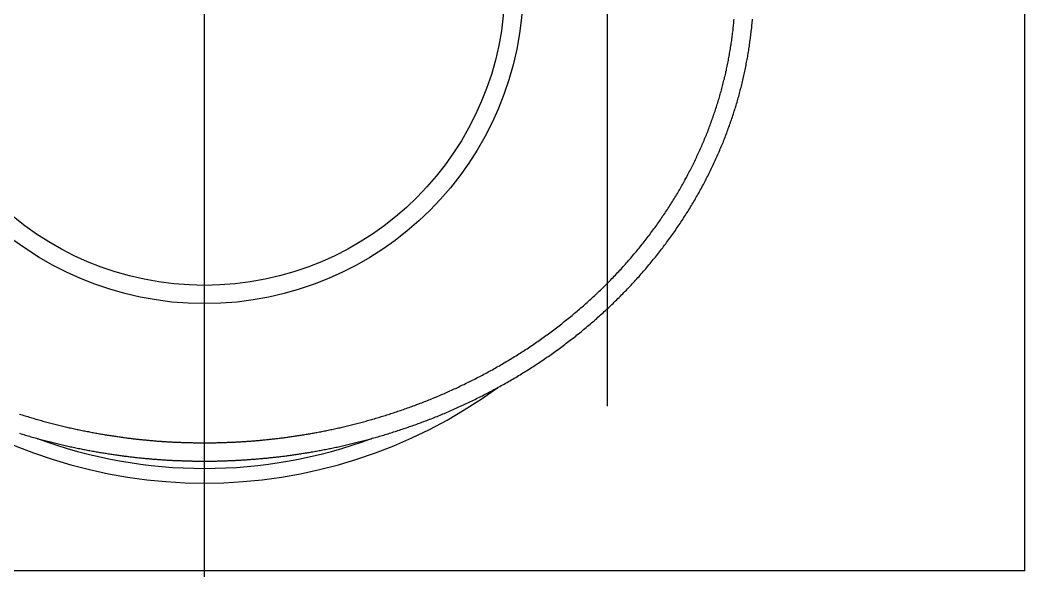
# Model space of a CAD drawing. Extents: x -50.8 to 45.6, y -51.5 to 16.5.
# Drawn here: x 31.87 to 45.58, y -8 to -0.48 of the extents above; entities that cross this region are included whole.
import ezdxf

# ---------------------------------------------------------------- set-up
doc = ezdxf.new("R2010")
doc.units = 0
doc.linetypes.add('CENTER', pattern=[50.8, 31.75, -6.35, 6.35, -6.35])
doc.linetypes.add('DASHED', pattern=[19.05, 12.7, -6.35])
doc.layers.get('0').update_dxf_attribs({"linetype": 'CONTINUOUS'})
doc.layers.add('CENTER', color=1, linetype='CENTER')

msp = doc.modelspace()

# ---------------------------------------------------------------- linework, layer by layer
at = {"color": 3, "linetype": 'DASHED'}
msp.add_line((39.884, -24.8), (39.884, 8.2), dxfattribs=at)
at = {"color": 7, "linetype": 'CONTINUOUS'}
for q in [(45.584, 8), (23.184, -8)]:
    msp.add_line((45.584, -8), q, dxfattribs=at)
at = {"color": 7}
for points in [[(34.384, -6.25, 0), (34.397, -6.25, 0), (34.41, -6.25, 0), (34.424, -6.25, 0), (34.437, -6.25, 0), (34.45, -6.25, 0), (34.463, -6.25, 0), (34.476, -6.25, 0), (34.489, -6.249, 0), (34.502, -6.249, 0), (34.515, -6.249, 0), (34.528, -6.249, 0), (34.541, -6.249, 0), (34.555, -6.248, 0), (34.568, -6.248, 0), (34.581, -6.248, 0), (34.594, -6.247, 0), (34.607, -6.247, 0), (34.62, -6.247, 0), (34.633, -6.246, 0), (34.646, -6.246, 0), (34.66, -6.246, 0), (34.673, -6.245, 0), (34.686, -6.245, 0), (34.699, -6.244, 0), (34.712, -6.244, 0), (34.725, -6.243, 0), (34.739, -6.243, 0), (34.752, -6.242, 0), (34.765, -6.242, 0), (34.778, -6.241, 0), (34.791, -6.24, 0), (34.805, -6.24, 0), (34.818, -6.239, 0), (34.831, -6.238, 0), (34.845, -6.238, 0), (34.858, -6.237, 0), (34.871, -6.236, 0), (34.885, -6.235, 0), (34.898, -6.234, 0), (34.911, -6.234, 0), (34.925, -6.233, 0), (34.938, -6.232, 0), (34.952, -6.231, 0), (34.965, -6.23, 0), (34.979, -6.229, 0), (34.992, -6.228, 0), (35.006, -6.227, 0), (35.02, -6.226, 0), (35.033, -6.225, 0), (35.047, -6.224, 0), (35.061, -6.223, 0), (35.075, -6.222, 0), (35.088, -6.22, 0), (35.102, -6.219, 0), (35.116, -6.218, 0), (35.13, -6.217, 0), (35.144, -6.216, 0), (35.158, -6.214, 0), (35.172, -6.213, 0), (35.186, -6.212, 0), (35.2, -6.21, 0), (35.214, -6.209, 0), (35.228, -6.207, 0), (35.242, -6.206, 0), (35.257, -6.205, 0), (35.271, -6.203, 0), (35.285, -6.202, 0), (35.299, -6.2, 0), (35.314, -6.198, 0), (35.328, -6.197, 0), (35.343, -6.195, 0), (35.357, -6.193, 0), (35.372, -6.192, 0), (35.387, -6.19, 0), (35.401, -6.188, 0), (35.416, -6.186, 0), (35.431, -6.184, 0), (35.446, -6.183, 0), (35.461, -6.181, 0), (35.475, -6.179, 0), (35.49, -6.177, 0), (35.506, -6.175, 0), (35.521, -6.173, 0), (35.536, -6.171, 0), (35.551, -6.168, 0), (35.566, -6.166, 0), (35.582, -6.164, 0), (35.597, -6.162, 0), (35.613, -6.16, 0), (35.628, -6.157, 0), (35.644, -6.155, 0), (35.66, -6.152, 0), (35.675, -6.15, 0), (35.691, -6.148, 0), (35.707, -6.145, 0), (35.723, -6.142, 0), (35.739, -6.14, 0), (35.755, -6.137, 0), (35.771, -6.134, 0), (35.788, -6.132, 0), (35.804, -6.129, 0), (35.82, -6.126, 0), (35.837, -6.123, 0), (35.853, -6.12, 0), (35.87, -6.117, 0), (35.886, -6.114, 0), (35.903, -6.111, 0), (35.919, -6.108, 0), (35.936, -6.105, 0), (35.953, -6.102, 0), (35.97, -6.099, 0), (35.987, -6.095, 0), (36.004, -6.092, 0), (36.021, -6.089, 0), (36.038, -6.085, 0), (36.055, -6.082, 0), (36.072, -6.078, 0), (36.09, -6.074, 0), (36.107, -6.071, 0), (36.124, -6.067, 0), (36.142, -6.063, 0), (36.159, -6.06, 0), (36.177, -6.056, 0), (36.194, -6.052, 0), (36.212, -6.048, 0), (36.23, -6.044, 0), (36.248, -6.04, 0), (36.265, -6.036, 0), (36.283, -6.032, 0), (36.301, -6.027, 0), (36.319, -6.023, 0), (36.337, -6.019, 0), (36.355, -6.014, 0), (36.373, -6.01, 0), (36.391, -6.006, 0), (36.409, -6.001, 0), (36.427, -5.996, 0), (36.445, -5.992, 0), (36.463, -5.987, 0), (36.481, -5.982, 0), (36.5, -5.978, 0), (36.518, -5.973, 0), (36.536, -5.968, 0), (36.555, -5.963, 0), (36.573, -5.958, 0), (36.592, -5.953, 0), (36.61, -5.948, 0), (36.629, -5.942, 0), (36.647, -5.937, 0), (36.666, -5.932, 0), (36.684, -5.927, 0), (36.703, -5.921, 0), (36.721, -5.916, 0), (36.74, -5.91, 0), (36.759, -5.905, 0), (36.778, -5.899, 0), (36.796, -5.893, 0), (36.815, -5.887, 0), (36.834, -5.882, 0), (36.853, -5.876, 0), (36.872, -5.87, 0), (36.891, -5.864, 0), (36.909, -5.858, 0), (36.928, -5.852, 0), (36.947, -5.846, 0), (36.966, -5.839, 0), (36.985, -5.833, 0), (37.004, -5.827, 0), (37.023, -5.82, 0), (37.042, -5.814, 0), (37.061, -5.808, 0), (37.081, -5.801, 0), (37.1, -5.794, 0), (37.119, -5.788, 0), (37.138, -5.781, 0), (37.157, -5.774, 0), (37.176, -5.767, 0), (37.195, -5.76, 0), (37.215, -5.753, 0), (37.234, -5.746, 0), (37.253, -5.739, 0), (37.272, -5.732, 0), (37.291, -5.725, 0), (37.311, -5.718, 0), (37.33, -5.71, 0), (37.349, -5.703, 0), (37.368, -5.695, 0), (37.388, -5.688, 0), (37.407, -5.68, 0), (37.426, -5.673, 0), (37.446, -5.665, 0), (37.465, -5.657, 0), (37.484, -5.649, 0), (37.504, -5.641, 0), (37.523, -5.634, 0), (37.542, -5.626, 0), (37.561, -5.617, 0), (37.581, -5.609, 0), (37.6, -5.601, 0), (37.619, -5.593, 0), (37.639, -5.584, 0), (37.658, -5.576, 0), (37.677, -5.568, 0), (37.697, -5.559, 0), (37.716, -5.55, 0), (37.735, -5.542, 0), (37.755, -5.533, 0), (37.774, -5.524, 0), (37.793, -5.515, 0), (37.813, -5.507, 0), (37.832, -5.498, 0), (37.851, -5.489, 0), (37.871, -5.479, 0), (37.89, -5.47, 0), (37.909, -5.461, 0), (37.929, -5.452, 0), (37.948, -5.442, 0), (37.967, -5.433, 0), (37.986, -5.423, 0), (38.006, -5.414, 0), (38.025, -5.404, 0), (38.044, -5.394, 0), (38.064, -5.385, 0), (38.083, -5.375, 0), (38.102, -5.365, 0), (38.121, -5.355, 0), (38.141, -5.345, 0), (38.16, -5.335, 0), (38.179, -5.325, 0), (38.199, -5.314, 0), (38.218, -5.304, 0), (38.237, -5.294, 0), (38.256, -5.283, 0), (38.275, -5.273, 0), (38.294, -5.262, 0), (38.314, -5.252, 0), (38.333, -5.241, 0), (38.352, -5.23, 0), (38.371, -5.219, 0), (38.39, -5.208, 0), (38.409, -5.198, 0), (38.428, -5.187, 0), (38.447, -5.175, 0), (38.466, -5.164, 0), (38.485, -5.153, 0), (38.504, -5.142, 0), (38.523, -5.131, 0), (38.542, -5.119, 0), (38.561, -5.108, 0), (38.58, -5.096, 0), (38.599, -5.085, 0), (38.618, -5.073, 0), (38.637, -5.061, 0), (38.656, -5.049, 0), (38.674, -5.037, 0), (38.693, -5.026, 0), (38.712, -5.014, 0), (38.731, -5.002, 0), (38.749, -4.989, 0), (38.768, -4.977, 0), (38.787, -4.965, 0), (38.805, -4.953, 0), (38.824, -4.94, 0), (38.842, -4.928, 0), (38.861, -4.915, 0), (38.88, -4.903, 0), (38.898, -4.89, 0), (38.916, -4.878, 0), (38.935, -4.865, 0), (38.953, -4.852, 0), (38.972, -4.839, 0), (38.99, -4.826, 0), (39.008, -4.813, 0), (39.026, -4.8, 0), (39.045, -4.787, 0), (39.063, -4.774, 0), (39.081, -4.76, 0), (39.099, -4.747, 0), (39.117, -4.734, 0), (39.135, -4.72, 0), (39.153, -4.707, 0), (39.171, -4.693, 0), (39.189, -4.679, 0), (39.207, -4.666, 0), (39.225, -4.652, 0), (39.243, -4.638, 0), (39.26, -4.624, 0), (39.278, -4.61, 0), (39.296, -4.596, 0), (39.313, -4.582, 0), (39.331, -4.568, 0), (39.349, -4.554, 0), (39.366, -4.54, 0), (39.383, -4.525, 0), (39.401, -4.511, 0), (39.418, -4.497, 0), (39.436, -4.482, 0), (39.453, -4.468, 0), (39.47, -4.453, 0), (39.487, -4.438, 0), (39.504, -4.424, 0), (39.522, -4.409, 0), (39.538, -4.394, 0), (39.556, -4.379, 0), (39.572, -4.364, 0), (39.589, -4.349, 0), (39.606, -4.334, 0), (39.623, -4.319, 0), (39.64, -4.304, 0), (39.656, -4.289, 0), (39.673, -4.274, 0), (39.69, -4.259, 0), (39.706, -4.243, 0), (39.723, -4.228, 0), (39.739, -4.212, 0), (39.755, -4.197, 0), (39.772, -4.181, 0), (39.788, -4.166, 0), (39.804, -4.15, 0), (39.82, -4.134, 0), (39.836, -4.119, 0), (39.852, -4.103, 0), (39.868, -4.087, 0), (39.884, -4.071, 0), (39.9, -4.055, 0), (39.916, -4.039, 0), (39.931, -4.023, 0), (39.947, -4.007, 0), (39.963, -3.991, 0), (39.978, -3.975, 0), (39.994, -3.959, 0), (40.009, -3.942, 0), (40.024, -3.926, 0), (40.04, -3.91, 0), (40.055, -3.893, 0), (40.07, -3.877, 0), (40.085, -3.86, 0), (40.1, -3.844, 0), (40.115, -3.827, 0), (40.13, -3.811, 0), (40.145, -3.794, 0), (40.16, -3.777, 0), (40.174, -3.76, 0), (40.189, -3.744, 0), (40.203, -3.727, 0), (40.218, -3.71, 0), (40.232, -3.693, 0), (40.246, -3.676, 0), (40.261, -3.659, 0), (40.275, -3.642, 0), (40.289, -3.625, 0), (40.303, -3.608, 0), (40.317, -3.591, 0), (40.331, -3.574, 0), (40.345, -3.557, 0), (40.359, -3.539, 0), (40.372, -3.522, 0), (40.386, -3.505, 0), (40.4, -3.488, 0), (40.413, -3.47, 0), (40.426, -3.453, 0), (40.44, -3.435, 0), (40.453, -3.418, 0), (40.466, -3.401, 0), (40.479, -3.383, 0), (40.492, -3.365, 0), (40.505, -3.348, 0), (40.518, -3.33, 0), (40.531, -3.313, 0), (40.544, -3.295, 0), (40.557, -3.277, 0), (40.569, -3.26, 0), (40.582, -3.242, 0), (40.594, -3.224, 0), (40.607, -3.206, 0), (40.619, -3.188, 0), (40.631, -3.171, 0), (40.643, -3.153, 0), (40.656, -3.135, 0), (40.668, -3.117, 0), (40.679, -3.099, 0), (40.691, -3.081, 0), (40.703, -3.063, 0), (40.715, -3.045, 0), (40.727, -3.027, 0), (40.738, -3.009, 0), (40.75, -2.991, 0), (40.761, -2.973, 0), (40.772, -2.955, 0), (40.784, -2.936, 0), (40.795, -2.918, 0), (40.806, -2.9, 0), (40.817, -2.882, 0), (40.828, -2.864, 0), (40.839, -2.845, 0), (40.849, -2.827, 0), (40.86, -2.809, 0), (40.871, -2.791, 0), (40.882, -2.772, 0), (40.892, -2.754, 0), (40.902, -2.736, 0), (40.913, -2.717, 0), (40.923, -2.699, 0), (40.933, -2.68, 0), (40.943, -2.662, 0), (40.953, -2.643, 0), (40.963, -2.625, 0), (40.973, -2.607, 0), (40.983, -2.588, 0), (40.993, -2.569, 0), (41.002, -2.551, 0), (41.012, -2.532, 0), (41.022, -2.514, 0), (41.031, -2.495, 0), (41.04, -2.477, 0), (41.05, -2.458, 0), (41.059, -2.439, 0), (41.068, -2.421, 0), (41.077, -2.402, 0), (41.086, -2.383, 0), (41.095, -2.365, 0), (41.104, -2.346, 0), (41.112, -2.327, 0), (41.121, -2.308, 0), (41.13, -2.29, 0), (41.138, -2.271, 0), (41.147, -2.252, 0), (41.155, -2.233, 0), (41.163, -2.214, 0), (41.172, -2.196, 0), (41.18, -2.177, 0), (41.188, -2.158, 0), (41.196, -2.139, 0), (41.204, -2.12, 0), (41.212, -2.101, 0), (41.22, -2.082, 0), (41.227, -2.063, 0), (41.235, -2.045, 0), (41.243, -2.026, 0), (41.25, -2.007, 0), (41.258, -1.988, 0), (41.265, -1.969, 0), (41.272, -1.95, 0), (41.279, -1.931, 0), (41.286, -1.912, 0), (41.294, -1.893, 0), (41.301, -1.874, 0), (41.307, -1.854, 0), (41.314, -1.835, 0), (41.321, -1.816, 0), (41.328, -1.797, 0), (41.334, -1.778, 0), (41.341, -1.759, 0), (41.347, -1.74, 0), (41.354, -1.721, 0), (41.36, -1.702, 0), (41.366, -1.683, 0), (41.373, -1.663, 0), (41.379, -1.644, 0), (41.385, -1.625, 0), (41.391, -1.606, 0), (41.397, -1.587, 0), (41.402, -1.567, 0), (41.408, -1.548, 0), (41.414, -1.529, 0), (41.419, -1.51, 0), (41.425, -1.491, 0), (41.43, -1.471, 0), (41.436, -1.452, 0), (41.441, -1.433, 0), (41.446, -1.414, 0), (41.451, -1.394, 0), (41.456, -1.375, 0), (41.462, -1.356, 0), (41.466, -1.336, 0), (41.471, -1.317, 0), (41.476, -1.298, 0), (41.481, -1.279, 0), (41.485, -1.259, 0), (41.49, -1.24, 0), (41.495, -1.221, 0), (41.499, -1.201, 0), (41.503, -1.182, 0), (41.508, -1.163, 0), (41.512, -1.143, 0), (41.516, -1.124, 0), (41.52, -1.105, 0), (41.524, -1.085, 0), (41.528, -1.066, 0), (41.532, -1.046, 0), (41.536, -1.027, 0), (41.539, -1.008, 0), (41.543, -0.988, 0), (41.547, -0.969, 0), (41.55, -0.949, 0), (41.553, -0.93, 0), (41.557, -0.911, 0), (41.56, -0.891, 0), (41.563, -0.872, 0), (41.566, -0.852, 0), (41.569, -0.833, 0), (41.572, -0.813, 0), (41.575, -0.794, 0), (41.578, -0.775, 0), (41.581, -0.755, 0), (41.584, -0.736, 0), (41.586, -0.716, 0), (41.589, -0.697, 0), (41.592, -0.677, 0), (41.594, -0.658, 0), (41.596, -0.638, 0), (41.599, -0.619, 0), (41.601, -0.599, 0), (41.603, -0.58, 0), (41.605, -0.561, 0), (41.607, -0.541, 0), (41.609, -0.522, 0), (41.611, -0.502, 0), (41.612, -0.483, 0), (41.614, -0.463, 0)], [(34.384, -6.5, 0), (34.398, -6.5, 0), (34.411, -6.5, 0), (34.425, -6.5, 0), (34.438, -6.5, 0), (34.452, -6.5, 0), (34.465, -6.5, 0), (34.479, -6.5, 0), (34.492, -6.499, 0), (34.506, -6.499, 0), (34.519, -6.499, 0), (34.533, -6.499, 0), (34.546, -6.499, 0), (34.56, -6.498, 0), (34.573, -6.498, 0), (34.587, -6.498, 0), (34.6, -6.497, 0), (34.614, -6.497, 0), (34.627, -6.497, 0), (34.641, -6.496, 0), (34.654, -6.496, 0), (34.668, -6.495, 0), (34.681, -6.495, 0), (34.695, -6.495, 0), (34.708, -6.494, 0), (34.722, -6.494, 0), (34.736, -6.493, 0), (34.749, -6.492, 0), (34.763, -6.492, 0), (34.776, -6.491, 0), (34.79, -6.491, 0), (34.804, -6.49, 0), (34.817, -6.489, 0), (34.831, -6.489, 0), (34.845, -6.488, 0), (34.858, -6.487, 0), (34.872, -6.486, 0), (34.886, -6.486, 0), (34.9, -6.485, 0), (34.913, -6.484, 0), (34.927, -6.483, 0), (34.941, -6.482, 0), (34.955, -6.481, 0), (34.969, -6.48, 0), (34.983, -6.479, 0), (34.997, -6.478, 0), (35.011, -6.477, 0), (35.025, -6.476, 0), (35.039, -6.475, 0), (35.053, -6.474, 0), (35.067, -6.473, 0), (35.081, -6.472, 0), (35.095, -6.471, 0), (35.109, -6.47, 0), (35.123, -6.468, 0), (35.138, -6.467, 0), (35.152, -6.466, 0), (35.166, -6.465, 0), (35.181, -6.463, 0), (35.195, -6.462, 0), (35.21, -6.461, 0), (35.224, -6.459, 0), (35.239, -6.458, 0), (35.253, -6.456, 0), (35.268, -6.455, 0), (35.282, -6.453, 0), (35.297, -6.452, 0), (35.312, -6.45, 0), (35.327, -6.448, 0), (35.342, -6.447, 0), (35.356, -6.445, 0), (35.371, -6.443, 0), (35.386, -6.442, 0), (35.401, -6.44, 0), (35.416, -6.438, 0), (35.432, -6.436, 0), (35.447, -6.434, 0), (35.462, -6.433, 0), (35.477, -6.431, 0), (35.493, -6.429, 0), (35.508, -6.427, 0), (35.523, -6.425, 0), (35.539, -6.422, 0), (35.555, -6.42, 0), (35.57, -6.418, 0), (35.586, -6.416, 0), (35.602, -6.414, 0), (35.617, -6.412, 0), (35.633, -6.409, 0), (35.649, -6.407, 0), (35.665, -6.404, 0), (35.681, -6.402, 0), (35.698, -6.4, 0), (35.714, -6.397, 0), (35.73, -6.394, 0), (35.747, -6.392, 0), (35.763, -6.389, 0), (35.779, -6.387, 0), (35.796, -6.384, 0), (35.813, -6.381, 0), (35.829, -6.378, 0), (35.846, -6.375, 0), (35.863, -6.372, 0), (35.88, -6.369, 0), (35.897, -6.366, 0), (35.914, -6.363, 0), (35.931, -6.36, 0), (35.948, -6.357, 0), (35.965, -6.354, 0), (35.983, -6.351, 0), (36, -6.347, 0), (36.017, -6.344, 0), (36.035, -6.341, 0), (36.052, -6.337, 0), (36.07, -6.334, 0), (36.088, -6.33, 0), (36.105, -6.327, 0), (36.123, -6.323, 0), (36.141, -6.319, 0), (36.159, -6.315, 0), (36.177, -6.312, 0), (36.195, -6.308, 0), (36.213, -6.304, 0), (36.231, -6.3, 0), (36.249, -6.296, 0), (36.267, -6.292, 0), (36.285, -6.288, 0), (36.303, -6.284, 0), (36.322, -6.279, 0), (36.34, -6.275, 0), (36.358, -6.271, 0), (36.377, -6.266, 0), (36.395, -6.262, 0), (36.414, -6.257, 0), (36.432, -6.253, 0), (36.451, -6.248, 0), (36.47, -6.243, 0), (36.488, -6.239, 0), (36.507, -6.234, 0), (36.526, -6.229, 0), (36.544, -6.224, 0), (36.563, -6.219, 0), (36.582, -6.214, 0), (36.601, -6.209, 0), (36.62, -6.204, 0), (36.639, -6.199, 0), (36.658, -6.194, 0), (36.677, -6.188, 0), (36.696, -6.183, 0), (36.715, -6.178, 0), (36.734, -6.172, 0), (36.754, -6.167, 0), (36.773, -6.161, 0), (36.792, -6.155, 0), (36.811, -6.15, 0), (36.831, -6.144, 0), (36.85, -6.138, 0), (36.869, -6.132, 0), (36.889, -6.126, 0), (36.908, -6.12, 0), (36.927, -6.114, 0), (36.947, -6.108, 0), (36.966, -6.102, 0), (36.986, -6.096, 0), (37.005, -6.09, 0), (37.025, -6.083, 0), (37.044, -6.077, 0), (37.064, -6.07, 0), (37.084, -6.064, 0), (37.103, -6.057, 0), (37.123, -6.051, 0), (37.142, -6.044, 0), (37.162, -6.037, 0), (37.182, -6.03, 0), (37.202, -6.024, 0), (37.221, -6.017, 0), (37.241, -6.01, 0), (37.261, -6.003, 0), (37.281, -5.995, 0), (37.3, -5.988, 0), (37.32, -5.981, 0), (37.34, -5.974, 0), (37.36, -5.966, 0), (37.38, -5.959, 0), (37.4, -5.951, 0), (37.419, -5.944, 0), (37.439, -5.936, 0), (37.459, -5.928, 0), (37.479, -5.921, 0), (37.499, -5.913, 0), (37.519, -5.905, 0), (37.539, -5.897, 0), (37.559, -5.889, 0), (37.579, -5.881, 0), (37.599, -5.873, 0), (37.618, -5.864, 0), (37.638, -5.856, 0), (37.658, -5.848, 0), (37.678, -5.839, 0), (37.698, -5.831, 0), (37.718, -5.822, 0), (37.738, -5.814, 0), (37.758, -5.805, 0), (37.778, -5.796, 0), (37.798, -5.788, 0), (37.818, -5.779, 0), (37.838, -5.77, 0), (37.858, -5.761, 0), (37.878, -5.752, 0), (37.898, -5.743, 0), (37.918, -5.733, 0), (37.938, -5.724, 0), (37.958, -5.715, 0), (37.977, -5.705, 0), (37.998, -5.696, 0), (38.017, -5.686, 0), (38.037, -5.677, 0), (38.057, -5.667, 0), (38.077, -5.657, 0), (38.097, -5.647, 0), (38.117, -5.638, 0), (38.137, -5.628, 0), (38.157, -5.618, 0), (38.177, -5.607, 0), (38.197, -5.597, 0), (38.217, -5.587, 0), (38.237, -5.577, 0), (38.257, -5.566, 0), (38.276, -5.556, 0), (38.296, -5.546, 0), (38.316, -5.535, 0), (38.336, -5.524, 0), (38.356, -5.514, 0), (38.376, -5.503, 0), (38.395, -5.492, 0), (38.415, -5.481, 0), (38.435, -5.47, 0), (38.455, -5.459, 0), (38.475, -5.448, 0), (38.494, -5.437, 0), (38.514, -5.426, 0), (38.534, -5.414, 0), (38.554, -5.403, 0), (38.573, -5.391, 0), (38.593, -5.38, 0), (38.613, -5.368, 0), (38.632, -5.357, 0), (38.652, -5.345, 0), (38.672, -5.333, 0), (38.691, -5.321, 0), (38.711, -5.309, 0), (38.73, -5.297, 0), (38.75, -5.285, 0), (38.769, -5.273, 0), (38.789, -5.261, 0), (38.808, -5.249, 0), (38.828, -5.236, 0), (38.847, -5.224, 0), (38.866, -5.212, 0), (38.886, -5.199, 0), (38.905, -5.186, 0), (38.924, -5.174, 0), (38.944, -5.161, 0), (38.963, -5.148, 0), (38.982, -5.135, 0), (39.001, -5.122, 0), (39.02, -5.109, 0), (39.039, -5.096, 0), (39.059, -5.083, 0), (39.078, -5.07, 0), (39.097, -5.057, 0), (39.116, -5.043, 0), (39.135, -5.03, 0), (39.154, -5.017, 0), (39.172, -5.003, 0), (39.191, -4.989, 0), (39.21, -4.976, 0), (39.229, -4.962, 0), (39.248, -4.948, 0), (39.266, -4.934, 0), (39.285, -4.92, 0), (39.304, -4.906, 0), (39.322, -4.892, 0), (39.341, -4.878, 0), (39.359, -4.864, 0), (39.378, -4.85, 0), (39.396, -4.835, 0), (39.415, -4.821, 0), (39.433, -4.807, 0), (39.451, -4.792, 0), (39.469, -4.777, 0), (39.488, -4.763, 0), (39.506, -4.748, 0), (39.524, -4.733, 0), (39.542, -4.719, 0), (39.56, -4.704, 0), (39.578, -4.689, 0), (39.596, -4.674, 0), (39.614, -4.659, 0), (39.632, -4.644, 0), (39.65, -4.628, 0), (39.667, -4.613, 0), (39.685, -4.598, 0), (39.703, -4.583, 0), (39.72, -4.567, 0), (39.738, -4.552, 0), (39.755, -4.536, 0), (39.773, -4.521, 0), (39.79, -4.505, 0), (39.808, -4.489, 0), (39.825, -4.474, 0), (39.842, -4.458, 0), (39.859, -4.442, 0), (39.877, -4.426, 0), (39.894, -4.41, 0), (39.911, -4.394, 0), (39.928, -4.378, 0), (39.944, -4.362, 0), (39.961, -4.346, 0), (39.978, -4.33, 0), (39.995, -4.313, 0), (40.012, -4.297, 0), (40.028, -4.28, 0), (40.045, -4.264, 0), (40.061, -4.248, 0), (40.078, -4.231, 0), (40.094, -4.214, 0), (40.11, -4.198, 0), (40.127, -4.181, 0), (40.143, -4.164, 0), (40.159, -4.148, 0), (40.175, -4.131, 0), (40.191, -4.114, 0), (40.207, -4.097, 0), (40.223, -4.08, 0), (40.239, -4.063, 0), (40.254, -4.046, 0), (40.27, -4.029, 0), (40.285, -4.012, 0), (40.301, -3.994, 0), (40.316, -3.977, 0), (40.332, -3.96, 0), (40.347, -3.942, 0), (40.362, -3.925, 0), (40.378, -3.908, 0), (40.393, -3.89, 0), (40.408, -3.873, 0), (40.423, -3.855, 0), (40.438, -3.837, 0), (40.452, -3.82, 0), (40.467, -3.802, 0), (40.482, -3.784, 0), (40.496, -3.767, 0), (40.511, -3.749, 0), (40.525, -3.731, 0), (40.54, -3.713, 0), (40.554, -3.695, 0), (40.568, -3.677, 0), (40.583, -3.659, 0), (40.597, -3.641, 0), (40.611, -3.623, 0), (40.625, -3.605, 0), (40.639, -3.587, 0), (40.652, -3.569, 0), (40.666, -3.551, 0), (40.68, -3.533, 0), (40.693, -3.514, 0), (40.707, -3.496, 0), (40.72, -3.478, 0), (40.734, -3.459, 0), (40.747, -3.441, 0), (40.76, -3.423, 0), (40.773, -3.404, 0), (40.786, -3.386, 0), (40.799, -3.367, 0), (40.812, -3.349, 0), (40.825, -3.33, 0), (40.838, -3.312, 0), (40.85, -3.293, 0), (40.863, -3.274, 0), (40.876, -3.256, 0), (40.888, -3.237, 0), (40.9, -3.218, 0), (40.913, -3.2, 0), (40.925, -3.181, 0), (40.937, -3.162, 0), (40.949, -3.143, 0), (40.961, -3.124, 0), (40.973, -3.106, 0), (40.985, -3.087, 0), (40.996, -3.068, 0), (41.008, -3.049, 0), (41.02, -3.03, 0), (41.031, -3.011, 0), (41.042, -2.992, 0), (41.054, -2.973, 0), (41.065, -2.954, 0), (41.076, -2.935, 0), (41.087, -2.916, 0), (41.098, -2.897, 0), (41.109, -2.878, 0), (41.12, -2.859, 0), (41.131, -2.839, 0), (41.142, -2.82, 0), (41.152, -2.801, 0), (41.163, -2.782, 0), (41.173, -2.763, 0), (41.184, -2.743, 0), (41.194, -2.724, 0), (41.204, -2.705, 0), (41.214, -2.685, 0), (41.224, -2.666, 0), (41.234, -2.647, 0), (41.244, -2.627, 0), (41.254, -2.608, 0), (41.264, -2.589, 0), (41.273, -2.569, 0), (41.283, -2.55, 0), (41.293, -2.53, 0), (41.302, -2.511, 0), (41.312, -2.491, 0), (41.321, -2.472, 0), (41.33, -2.452, 0), (41.339, -2.433, 0), (41.348, -2.413, 0), (41.357, -2.394, 0), (41.366, -2.374, 0), (41.375, -2.354, 0), (41.384, -2.335, 0), (41.392, -2.315, 0), (41.401, -2.295, 0), (41.41, -2.276, 0), (41.418, -2.256, 0), (41.426, -2.236, 0), (41.435, -2.217, 0), (41.443, -2.197, 0), (41.451, -2.177, 0), (41.459, -2.157, 0), (41.467, -2.138, 0), (41.475, -2.118, 0), (41.483, -2.098, 0), (41.49, -2.078, 0), (41.498, -2.058, 0), (41.506, -2.039, 0), (41.513, -2.019, 0), (41.521, -1.999, 0), (41.528, -1.979, 0), (41.535, -1.959, 0), (41.543, -1.939, 0), (41.55, -1.919, 0), (41.557, -1.899, 0), (41.564, -1.88, 0), (41.571, -1.86, 0), (41.578, -1.84, 0), (41.584, -1.82, 0), (41.591, -1.8, 0), (41.598, -1.78, 0), (41.604, -1.76, 0), (41.611, -1.74, 0), (41.617, -1.72, 0), (41.623, -1.7, 0), (41.63, -1.68, 0), (41.636, -1.66, 0), (41.642, -1.639, 0), (41.648, -1.619, 0), (41.654, -1.599, 0), (41.66, -1.579, 0), (41.665, -1.559, 0), (41.671, -1.539, 0), (41.677, -1.519, 0), (41.682, -1.499, 0), (41.688, -1.479, 0), (41.693, -1.459, 0), (41.698, -1.438, 0), (41.703, -1.418, 0), (41.709, -1.398, 0), (41.714, -1.378, 0), (41.719, -1.358, 0), (41.724, -1.338, 0), (41.729, -1.317, 0), (41.733, -1.297, 0), (41.738, -1.277, 0), (41.743, -1.257, 0), (41.747, -1.236, 0), (41.752, -1.216, 0), (41.756, -1.196, 0), (41.761, -1.176, 0), (41.765, -1.156, 0), (41.769, -1.135, 0), (41.773, -1.115, 0), (41.777, -1.095, 0), (41.781, -1.074, 0), (41.785, -1.054, 0), (41.789, -1.034, 0), (41.792, -1.014, 0), (41.796, -0.993, 0), (41.8, -0.973, 0), (41.803, -0.953, 0), (41.807, -0.932, 0), (41.81, -0.912, 0), (41.813, -0.892, 0), (41.816, -0.871, 0), (41.82, -0.851, 0), (41.823, -0.831, 0), (41.826, -0.81, 0), (41.829, -0.79, 0), (41.831, -0.77, 0), (41.834, -0.749, 0), (41.837, -0.729, 0), (41.84, -0.709, 0), (41.842, -0.688, 0), (41.844, -0.668, 0), (41.847, -0.648, 0), (41.849, -0.627, 0), (41.852, -0.607, 0), (41.854, -0.587, 0), (41.856, -0.566, 0), (41.858, -0.546, 0), (41.86, -0.525, 0), (41.861, -0.505, 0), (41.863, -0.485, 0), (41.865, -0.464, 0)], [(31.858, -5.858, 0), (31.877, -5.864, 0), (31.896, -5.87, 0), (31.915, -5.876, 0), (31.934, -5.882, 0), (31.952, -5.888, 0), (31.971, -5.893, 0), (31.99, -5.899, 0), (32.009, -5.905, 0), (32.027, -5.91, 0), (32.046, -5.916, 0), (32.065, -5.921, 0), (32.083, -5.927, 0), (32.102, -5.932, 0), (32.121, -5.937, 0), (32.139, -5.942, 0), (32.158, -5.948, 0), (32.176, -5.953, 0), (32.195, -5.958, 0), (32.213, -5.963, 0), (32.231, -5.968, 0), (32.25, -5.973, 0), (32.268, -5.977, 0), (32.286, -5.982, 0), (32.305, -5.987, 0), (32.323, -5.992, 0), (32.341, -5.996, 0), (32.359, -6.001, 0), (32.377, -6.005, 0), (32.395, -6.01, 0), (32.413, -6.014, 0), (32.431, -6.019, 0), (32.449, -6.023, 0), (32.467, -6.027, 0), (32.485, -6.031, 0), (32.503, -6.035, 0), (32.52, -6.04, 0), (32.538, -6.044, 0), (32.556, -6.048, 0), (32.574, -6.052, 0), (32.591, -6.055, 0), (32.609, -6.059, 0), (32.626, -6.063, 0), (32.644, -6.067, 0), (32.661, -6.07, 0), (32.678, -6.074, 0), (32.696, -6.078, 0), (32.713, -6.081, 0), (32.73, -6.085, 0), (32.747, -6.088, 0), (32.764, -6.092, 0), (32.781, -6.095, 0), (32.798, -6.098, 0), (32.815, -6.102, 0), (32.832, -6.105, 0), (32.849, -6.108, 0), (32.865, -6.111, 0), (32.882, -6.114, 0), (32.898, -6.117, 0), (32.915, -6.12, 0), (32.932, -6.123, 0), (32.948, -6.126, 0), (32.964, -6.129, 0), (32.981, -6.132, 0), (32.997, -6.134, 0), (33.013, -6.137, 0), (33.029, -6.14, 0), (33.045, -6.142, 0), (33.061, -6.145, 0), (33.077, -6.147, 0), (33.093, -6.15, 0), (33.109, -6.152, 0), (33.124, -6.155, 0), (33.14, -6.157, 0), (33.156, -6.16, 0), (33.171, -6.162, 0), (33.187, -6.164, 0), (33.202, -6.166, 0), (33.217, -6.168, 0), (33.233, -6.171, 0), (33.248, -6.173, 0), (33.263, -6.175, 0), (33.278, -6.177, 0), (33.293, -6.179, 0), (33.308, -6.181, 0), (33.323, -6.183, 0), (33.338, -6.185, 0), (33.352, -6.187, 0), (33.367, -6.188, 0), (33.382, -6.19, 0), (33.397, -6.192, 0), (33.411, -6.194, 0), (33.426, -6.195, 0), (33.44, -6.197, 0), (33.455, -6.199, 0), (33.469, -6.2, 0), (33.483, -6.202, 0), (33.498, -6.204, 0), (33.512, -6.205, 0), (33.526, -6.207, 0), (33.541, -6.208, 0), (33.555, -6.21, 0), (33.569, -6.211, 0), (33.583, -6.212, 0), (33.597, -6.214, 0), (33.611, -6.215, 0), (33.625, -6.216, 0), (33.639, -6.218, 0), (33.653, -6.219, 0), (33.666, -6.22, 0), (33.68, -6.221, 0), (33.694, -6.222, 0), (33.708, -6.224, 0), (33.721, -6.225, 0), (33.735, -6.226, 0), (33.749, -6.227, 0), (33.762, -6.228, 0), (33.776, -6.229, 0), (33.79, -6.23, 0), (33.803, -6.231, 0), (33.817, -6.232, 0), (33.83, -6.233, 0), (33.844, -6.233, 0), (33.857, -6.234, 0), (33.87, -6.235, 0), (33.884, -6.236, 0), (33.897, -6.237, 0), (33.911, -6.237, 0), (33.924, -6.238, 0), (33.937, -6.239, 0), (33.95, -6.24, 0), (33.964, -6.24, 0), (33.977, -6.241, 0), (33.99, -6.241, 0), (34.004, -6.242, 0), (34.017, -6.243, 0), (34.03, -6.243, 0), (34.043, -6.244, 0), (34.056, -6.244, 0), (34.069, -6.245, 0), (34.083, -6.245, 0), (34.096, -6.246, 0), (34.109, -6.246, 0), (34.122, -6.246, 0), (34.135, -6.247, 0), (34.148, -6.247, 0), (34.161, -6.247, 0), (34.175, -6.248, 0), (34.188, -6.248, 0), (34.201, -6.248, 0), (34.214, -6.248, 0), (34.227, -6.249, 0), (34.24, -6.249, 0), (34.253, -6.249, 0), (34.266, -6.249, 0), (34.279, -6.249, 0), (34.292, -6.25, 0), (34.306, -6.25, 0), (34.319, -6.25, 0), (34.332, -6.25, 0), (34.345, -6.25, 0), (34.358, -6.25, 0), (34.371, -6.25, 0), (34.384, -6.25, 0)], [(31.86, -6.121, 0), (31.879, -6.127, 0), (31.898, -6.133, 0), (31.918, -6.138, 0), (31.937, -6.144, 0), (31.956, -6.15, 0), (31.976, -6.156, 0), (31.995, -6.161, 0), (32.014, -6.167, 0), (32.033, -6.172, 0), (32.052, -6.178, 0), (32.072, -6.183, 0), (32.091, -6.188, 0), (32.11, -6.194, 0), (32.129, -6.199, 0), (32.148, -6.204, 0), (32.167, -6.209, 0), (32.185, -6.214, 0), (32.204, -6.219, 0), (32.223, -6.224, 0), (32.242, -6.229, 0), (32.261, -6.234, 0), (32.28, -6.239, 0), (32.298, -6.243, 0), (32.317, -6.248, 0), (32.336, -6.253, 0), (32.354, -6.257, 0), (32.373, -6.262, 0), (32.391, -6.266, 0), (32.41, -6.27, 0), (32.428, -6.275, 0), (32.446, -6.279, 0), (32.465, -6.283, 0), (32.483, -6.287, 0), (32.501, -6.291, 0), (32.519, -6.296, 0), (32.537, -6.3, 0), (32.555, -6.304, 0), (32.573, -6.307, 0), (32.591, -6.311, 0), (32.609, -6.315, 0), (32.627, -6.319, 0), (32.645, -6.323, 0), (32.663, -6.326, 0), (32.68, -6.33, 0), (32.698, -6.333, 0), (32.715, -6.337, 0), (32.733, -6.34, 0), (32.751, -6.344, 0), (32.768, -6.347, 0), (32.785, -6.35, 0), (32.803, -6.354, 0), (32.82, -6.357, 0), (32.837, -6.36, 0), (32.854, -6.363, 0), (32.871, -6.366, 0), (32.888, -6.369, 0), (32.905, -6.372, 0), (32.922, -6.375, 0), (32.939, -6.378, 0), (32.956, -6.381, 0), (32.972, -6.384, 0), (32.989, -6.386, 0), (33.005, -6.389, 0), (33.022, -6.392, 0), (33.038, -6.394, 0), (33.054, -6.397, 0), (33.071, -6.4, 0), (33.087, -6.402, 0), (33.103, -6.404, 0), (33.119, -6.407, 0), (33.135, -6.409, 0), (33.151, -6.412, 0), (33.167, -6.414, 0), (33.182, -6.416, 0), (33.198, -6.418, 0), (33.214, -6.42, 0), (33.229, -6.423, 0), (33.245, -6.425, 0), (33.26, -6.427, 0), (33.276, -6.429, 0), (33.291, -6.431, 0), (33.306, -6.433, 0), (33.322, -6.435, 0), (33.337, -6.437, 0), (33.352, -6.438, 0), (33.367, -6.44, 0), (33.382, -6.442, 0), (33.397, -6.444, 0), (33.412, -6.446, 0), (33.427, -6.447, 0), (33.442, -6.449, 0), (33.457, -6.451, 0), (33.471, -6.452, 0), (33.486, -6.454, 0), (33.501, -6.455, 0), (33.515, -6.457, 0), (33.53, -6.458, 0), (33.544, -6.46, 0), (33.559, -6.461, 0), (33.573, -6.463, 0), (33.588, -6.464, 0), (33.602, -6.465, 0), (33.617, -6.467, 0), (33.631, -6.468, 0), (33.645, -6.469, 0), (33.659, -6.47, 0), (33.673, -6.472, 0), (33.688, -6.473, 0), (33.702, -6.474, 0), (33.716, -6.475, 0), (33.73, -6.476, 0), (33.744, -6.477, 0), (33.758, -6.478, 0), (33.772, -6.479, 0), (33.786, -6.48, 0), (33.8, -6.481, 0), (33.814, -6.482, 0), (33.828, -6.483, 0), (33.841, -6.484, 0), (33.855, -6.485, 0), (33.869, -6.486, 0), (33.883, -6.486, 0), (33.897, -6.487, 0), (33.91, -6.488, 0), (33.924, -6.489, 0), (33.938, -6.489, 0), (33.951, -6.49, 0), (33.965, -6.491, 0), (33.979, -6.491, 0), (33.992, -6.492, 0), (34.006, -6.492, 0), (34.019, -6.493, 0), (34.033, -6.493, 0), (34.047, -6.494, 0), (34.06, -6.494, 0), (34.074, -6.495, 0), (34.087, -6.495, 0), (34.101, -6.496, 0), (34.114, -6.496, 0), (34.128, -6.497, 0), (34.141, -6.497, 0), (34.155, -6.497, 0), (34.168, -6.498, 0), (34.182, -6.498, 0), (34.195, -6.498, 0), (34.209, -6.498, 0), (34.222, -6.499, 0), (34.236, -6.499, 0), (34.249, -6.499, 0), (34.263, -6.499, 0), (34.276, -6.499, 0), (34.29, -6.5, 0), (34.303, -6.5, 0), (34.317, -6.5, 0), (34.33, -6.5, 0), (34.344, -6.5, 0), (34.357, -6.5, 0), (34.371, -6.5, 0), (34.384, -6.5, 0)]]:
    msp.add_polyline3d(points, dxfattribs=at)
at = {"color": 7, "linetype": 'CONTINUOUS'}
for radius in [4.35, 4.1]:
    msp.add_circle((34.384, 0), radius, dxfattribs=at)
for radius, start, end in [(6.8, 233.9274, 306.0726), (6.6, 249.659, 290.341)]:
    msp.add_arc((34.384, 0), radius, start, end, dxfattribs=at)
at = {"layer": 'CENTER', "color": 1, "linetype": 'CENTER'}
msp.add_line((34.384, -27.3), (34.384, 16.5), dxfattribs=at)

doc.saveas('drawing.dxf')
